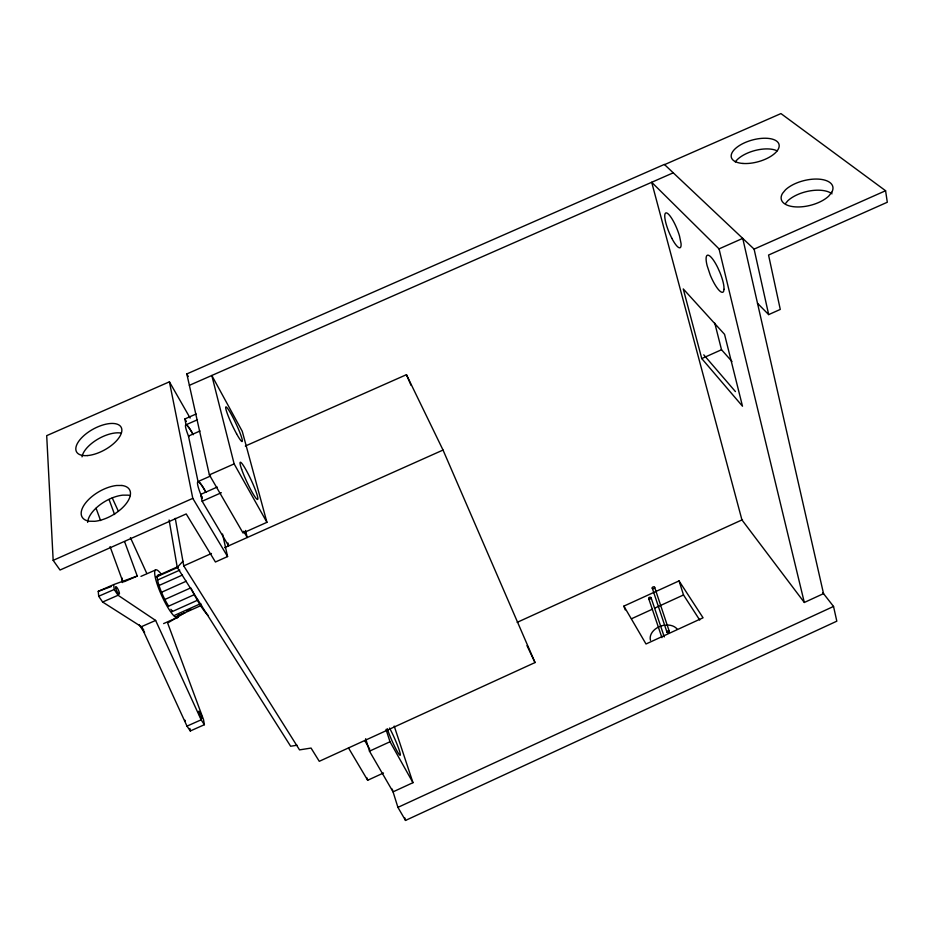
<?xml version="1.0" encoding="UTF-8"?>
<svg xmlns="http://www.w3.org/2000/svg" width="934" height="934" viewBox="0 0 934 934"><rect width="100%" height="100%" fill="white"/><g stroke="black" fill="none" stroke-linecap="round" stroke-linejoin="round"><path stroke-width="1.4" d="M785.821 203.157L787.701 200.88A26.374 12.854 -13.9 0 1 832.019 193.84M297.047 745.239L290.637 746.243L177.262 567.405L182.924 561.229M392.187 789.067L397.919 807.373L405.519 820.426L836.817 621.18L833.537 606.446L822.819 592.716M394.195 726.068L412.968 782.68L393.051 791.857L369.479 751.169L365.684 738.712M804.314 602.477L823.531 593.627L742.752 238.38L719.04 248.888L651.687 182.282L741.946 519.923L804.314 602.477L719.04 248.888M397.919 807.373L833.537 606.446M369.479 751.169L390.015 741.759L386.011 729.407M348.499 747.936L367.669 780.275L383.489 773.002M623.877 606.108L679.041 580.901L703.057 617.794L646.001 643.993L623.877 606.108L625.243 609.89M245.315 446.043L406.442 374.686L443.031 450.048L535.03 662.556L319.276 761.315L311.057 748.064L299.534 749.885L183.753 565.887L175.265 518.347M631.466 618.775L652.282 609.248M654.886 608.057L683.513 594.958L699.729 620.048M517.167 622.348L742.495 519.678M164.419 599.675L190.816 587.848M168.038 606.435L194.389 594.619M171.611 611.863L197.856 600.095M174.67 615.308L200.798 603.586M186.975 610.883L190.851 609.143M175.557 616.942L201.546 605.29M266.926 522.328L234.142 463.894L211.808 375.48L242.256 431.31L266.926 522.328L243.038 532.987L209.368 474.881L186.823 373.927L664.366 164.431L754.1 249.121L768.682 314.606L780.275 309.423L768.554 255.052L887.3 202.246L885.584 190.734L780.941 113.574L664.553 164.641M157.274 575.881L178.055 566.599M156.083 577.095L178.289 567.172M183.753 565.887L211.458 553.5M224.65 547.616L443.031 450.048M157.461 580.084L179.772 570.114M158.768 585.606L182.492 575.005M222.549 534.026L227.581 556.559L215.427 561.999L186.216 513.933L60.033 570.032L53.168 560.353L46.7 435.653L169.416 381.819L190.127 418.07M161.197 592.425L186.275 581.205M701.761 358.574L742.495 406.22L724.551 334.337L683.256 288.933L701.761 358.574L721.515 349.736L731.976 361.505M227.966 542.993L228.608 545.841L202.153 501.243L200.717 494.39L217.225 487.058M53.168 560.353L192.789 498.359L169.416 381.819M754.1 249.121L885.584 190.734M202.153 501.243L221.335 492.72M186.998 726.127L201.149 719.822L204.394 724.702L190.291 730.972L186.998 726.127L141.384 626.702L102.623 602.033L98.7 596.254L98.245 591.339L113.668 584.591L137.251 576.033L124.666 541.848M209.368 474.881L234.142 463.894M199.993 430.994L188.481 436.073L198.031 481.559L210.559 476.013M188.761 436.645L187.862 434.462A19.357 2.65 64.5 0 1 186.006 424.783L184.897 418.946L196.175 413.972M193.221 434.672A19.357 2.65 64.5 0 0 186.006 424.783L197.471 419.751M189.368 385.333L673.251 172.813M201.149 719.822L155.628 620.445L141.384 626.702A33.916 7.414 65.4 0 0 143.801 630.123M178.709 615.401L185.095 612.587L167.641 623.025L203.53 719.659L204.394 724.702M163.625 623.585L177.892 617.304M124.339 581.672L137.251 576.033M140.952 576.371L155.324 570.09M98.7 596.254L114.205 589.482L113.668 584.591M102.623 602.033L118.069 595.273L155.628 620.445M98.245 591.339L111.298 586.552M198.031 481.559L198.58 481.664A20.49 3.024 64.8 0 1 205.9 492.241M186.111 424.76L186.66 424.97A19.357 2.65 64.5 0 1 193.105 434.473M757.497 303.293L768.682 314.606M703.769 354.838L735.432 391.591M114.205 589.482L118.069 595.273M192.789 498.359L227.581 556.559M243.646 531.294L247.253 537.517L245.502 530.465M364.692 740.522L369.759 749.266M184.897 418.946L186.345 421.467M390.015 741.759L412.968 782.68M186.823 373.927L188.248 376.46M526.974 645.616L535.03 662.556M112.243 497.892L118.314 511.155M130.433 537.669L146.801 573.464M406.442 374.686L411.088 385.38M200.717 494.39L201.837 497.145M109.056 499.468L114.59 514.517M96.085 508.259L100.58 520.588M110.06 546.623L123.055 582.232M648.663 598.496L661.937 637.665M651.08 597.76A1.261 0.887 -18.1 0 1 649.492 599.056A1.261 0.887 -18.1 0 1 649.06 597.585A1.261 0.887 -18.1 0 1 651.08 597.76L664.284 636.941M652.247 588.081L666.946 632.084M654.652 587.346A1.261 0.876 -17.8 0 1 653.064 588.63A1.261 0.876 -17.8 0 1 652.632 587.171A1.261 0.876 -17.8 0 1 654.652 587.346L669.281 631.372M679.041 580.901L683.513 594.958M404.644 817.647L405.519 820.426M366.945 777.824L367.669 780.275M714.79 323.164L721.515 349.736M169.112 520.016L177.262 567.405M189.894 728.438L190.291 730.972M735.28 161.921A24.553 11.325 -15.2 0 1 754.812 150.561A24.553 11.325 -15.2 0 1 777.135 150.853M202.351 498.184A20.314 2.989 64.8 0 1 197.646 482.072A20.314 2.989 64.8 0 1 205.643 491.798M87.656 522.363A27.214 13.636 -30.2 0 1 122.786 495.148L128.086 495.16A27.214 13.636 -30.2 0 1 130.351 495.615M82.005 456.843A25.323 11.944 -29 0 1 96.938 439.692A25.323 11.944 -29 0 1 120.778 433.026M668.172 630.824A1.226 0.887 -17.5 0 1 669.246 631.839A1.226 0.887 -17.5 0 1 667.46 632.575A1.226 0.887 -17.5 0 1 667.308 631.174M650.484 640.339A14.675 10.636 -17.7 0 1 665.125 625.115M666.362 625.021A14.675 10.636 -17.7 0 1 677.208 629.166M389.536 728.053A17.256 1.67 66.3 0 1 399.308 750.422A17.256 1.67 66.3 0 1 397.008 751.018A17.256 1.67 66.3 0 1 387.225 728.66M144.618 632.365A33.916 7.437 65.4 0 1 139.294 624.881M122.342 582.547A33.916 7.437 65.4 0 1 122.272 578.181M178.406 615.284A26.28 5.172 65.5 0 1 168.05 607.801A26.28 5.172 65.5 0 1 155.161 576.838A26.28 5.172 65.5 0 1 161.325 574.235M172.253 610.929A20.536 4.04 65.5 0 1 170.875 609.33M168.575 606.049A20.536 4.04 65.5 0 1 158.908 585.174A20.536 4.04 65.5 0 1 158.873 575.087M185.306 721.118A3.806 0.841 66.6 0 1 184.967 720.207M208.2 615.471A37.547 6.748 65.1 0 1 191.528 589.156M724.048 289.318L723.593 291.408A20.034 4.962 67.3 0 1 710.214 274.97L707.12 265.641A20.034 4.962 67.3 0 1 708.182 255.18A20.034 4.962 67.3 0 1 717.802 267.731L719.962 272.565A20.034 4.962 67.3 0 1 723.885 286.154L724.048 289.318M831.762 192.299L828.855 195.965A26.537 12.772 -14 0 1 795.756 206.904A26.537 12.772 -14 0 1 782.517 193.408L785.482 189.824A26.537 12.772 -14 0 1 818.289 179.106A26.537 12.772 -14 0 1 831.762 192.299M121.922 485.482L116.622 485.493A27.378 13.555 -30 0 0 85.379 503.228A27.378 13.555 -30 0 0 89.36 521.23L94.743 521.3A27.378 13.555 -30 0 0 126.323 503.473A27.378 13.555 -30 0 0 121.922 485.482M236.547 433.68L235.695 432.15A19.159 2.043 64.8 0 1 225.888 406.897A19.159 2.043 64.8 0 1 239.221 430.971A19.159 2.043 64.8 0 1 237.773 435.909L236.547 433.68M671.768 238.193L669.748 233.944A18.797 4.331 67.7 0 1 666.502 212.917A18.797 4.331 67.7 0 1 679.497 235.94L681.049 243.529A18.797 4.331 67.7 0 1 671.768 238.193M742.974 163.462A24.693 11.243 -15.3 0 0 779.189 145.902A24.693 11.243 -15.3 0 0 743.417 143.322A24.693 11.243 -15.3 0 0 742.974 163.462M87.586 455.558A25.475 11.862 -28.9 0 0 121.864 430.037A25.475 11.862 -28.9 0 0 87.072 433.037A25.475 11.862 -28.9 0 0 87.586 455.558M241.626 469.277A20.443 2.335 65 0 0 256.99 499.223A20.443 2.335 65 0 0 248.281 474.145A20.443 2.335 65 0 0 241.626 469.277M115.734 588.233A4.133 0.946 65.1 0 0 119.062 594.141A4.133 0.946 65.1 0 0 117.742 588.759A4.133 0.946 65.1 0 0 115.734 588.233M198.825 713.086A3.794 0.794 66.6 0 0 201.744 718.293A3.794 0.794 66.6 0 0 200.296 712.992A3.794 0.794 66.6 0 0 198.825 713.086"/></g></svg>
